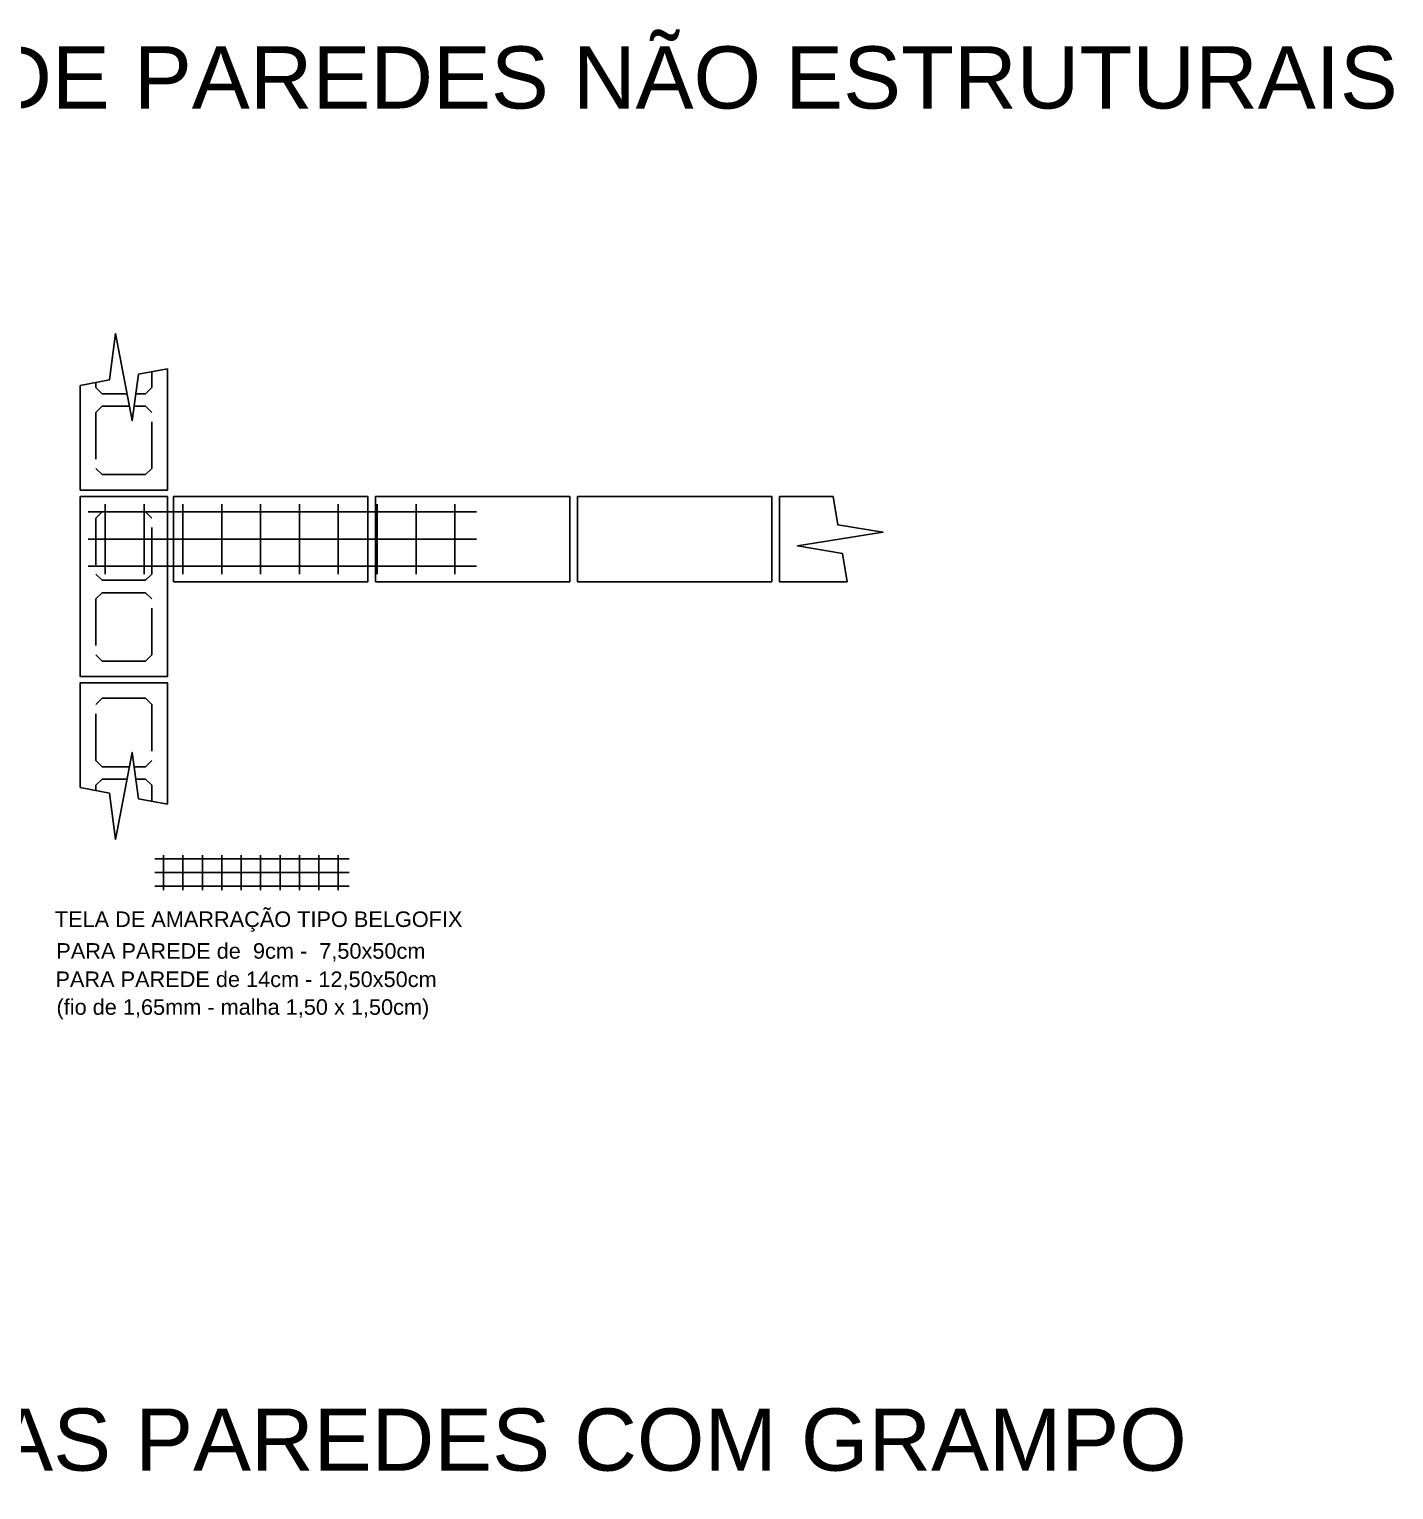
# Model space of a CAD drawing. Extents: x 0 to 119, y 0 to 84.
# Drawn here: x 42.68 to 51.46, y 29.46 to 38.86 of the extents above; entities that cross this region are included whole.
import ezdxf

# ---------------------------------------------------------------- set-up
doc = ezdxf.new("R2010")
doc.units = 0
doc.header["$MEASUREMENT"] = 0
doc.linetypes.add('ESTILO_TQS_0005', pattern=[0.4, 0.3, -0.1])
for name, color, linetype in [('12', 170, 'CONTINUOUS'), ('15', 12, 'CONTINUOUS'), ('22', 178, 'CONTINUOUS'), ('3', 7, 'CONTINUOUS'), ('32', 250, 'CONTINUOUS'), ('43', 7, 'CONTINUOUS'), ('9', 8, 'CONTINUOUS')]:
    doc.layers.add(name, color=color, linetype=linetype)
doc.styles.add('TQS_ARIAL', font='arial.ttf')

msp = doc.modelspace()

# ---------------------------------------------------------------- linework, layer by layer
at = {"layer": '12', "color": 170, "linetype": 'Continuous'}
for p, q in [((43.05514, 35.750287), (45.55514, 35.750287)), ((43.165518, 35.350287), (43.165518, 35.800287)), ((43.415518, 35.350287), (43.415518, 35.800287)), ((43.665518, 35.350287), (43.665518, 35.800287)), ((43.915518, 35.350287), (43.915518, 35.800287)), ((44.165518, 35.350287), (44.165518, 35.800287)), ((44.415518, 35.350287), (44.415518, 35.800287)), ((44.665518, 35.350287), (44.665518, 35.800287)), ((44.915518, 35.350287), (44.915518, 35.800287)), ((45.165518, 35.350287), (45.165518, 35.800287)), ((45.415518, 35.350287), (45.415518, 35.800287)), ((43.05514, 35.575287), (45.55514, 35.575287)), ((43.05514, 35.400287), (45.55514, 35.400287)), ((43.48532, 33.516154), (44.73532, 33.516154)), ((43.540509, 33.316154), (43.540509, 33.541154)), ((43.665509, 33.316154), (43.665509, 33.541154)), ((43.790509, 33.316154), (43.790509, 33.541154)), ((43.915509, 33.316154), (43.915509, 33.541154)), ((44.040509, 33.316154), (44.040509, 33.541154)), ((44.165509, 33.316154), (44.165509, 33.541154)), ((44.290509, 33.316154), (44.290509, 33.541154)), ((44.415509, 33.316154), (44.415509, 33.541154)), ((44.540509, 33.316154), (44.540509, 33.541154)), ((44.665509, 33.316154), (44.665509, 33.541154)), ((43.48532, 33.428654), (44.73532, 33.428654)), ((43.48532, 33.341154), (44.73532, 33.341154))]:
    msp.add_line(p, q, dxfattribs=at)
at = {"layer": '22', "color": 178, "linetype": 'ESTILO_TQS_0005'}
for points in [[(43.30589, 36.510287), (43.14514, 36.510288), (43.10514, 36.550288), (43.10514, 36.583834)], [(43.361729, 36.510287), (43.42514, 36.510287), (43.46514, 36.550287), (43.46514, 36.652938)], [(43.321246, 36.430287), (43.14514, 36.430288), (43.10514, 36.390288), (43.105139, 36.030288), (43.145139, 35.990288), (43.425139, 35.990287), (43.465139, 36.030287), (43.46514, 36.390287), (43.42514, 36.430287), (43.351099, 36.430287)], [(43.14514, 35.750287), (43.10514, 35.710287), (43.10514, 35.350287), (43.14514, 35.310287), (43.42514, 35.310287), (43.46514, 35.350287), (43.46514, 35.710287), (43.42514, 35.750287), (43.14514, 35.750287)], [(43.14514, 35.230287), (43.10514, 35.190287), (43.105139, 34.830287), (43.145139, 34.790287), (43.425139, 34.790287), (43.465139, 34.830287), (43.46514, 35.190287), (43.42514, 35.230287), (43.14514, 35.230287)], [(43.321246, 34.110287), (43.14514, 34.110287), (43.10514, 34.150287), (43.105139, 34.510287), (43.145139, 34.550287), (43.425139, 34.550287), (43.465139, 34.510287), (43.46514, 34.150287), (43.42514, 34.110287), (43.351099, 34.110287)], [(43.30589, 34.030287), (43.14514, 34.030287), (43.10514, 33.990287), (43.10514, 33.956741)], [(43.361729, 34.030287), (43.42514, 34.030287), (43.46514, 33.990287), (43.46514, 33.887637)]]:
    msp.add_lwpolyline(points, dxfattribs=at)
at = {"layer": '43', "linetype": 'Continuous'}
for p, q in [((47.850898, 35.850287), (47.50514, 35.850287)), ((47.50514, 35.850287), (47.50514, 35.300287)), ((47.50514, 35.300287), (47.939534, 35.300287))]:
    msp.add_line(p, q, dxfattribs=at)
for points in [[(44.85514, 35.300287), (44.85514, 35.850287), (43.60514, 35.850287), (43.60514, 35.300287), (44.85514, 35.300287)], [(46.15514, 35.300287), (46.15514, 35.850287), (44.90514, 35.850287), (44.90514, 35.300287), (46.15514, 35.300287)], [(47.45514, 35.300287), (47.45514, 35.850287), (46.20514, 35.850287), (46.20514, 35.300287), (47.45514, 35.300287)], [(47.850898, 35.850287), (47.880443, 35.666954), (48.170216, 35.619605), (47.620216, 35.530969), (47.909989, 35.48362), (47.939534, 35.300287), (47.50514, 35.300287), (47.50514, 35.850287), (47.850898, 35.850287)]]:
    msp.add_lwpolyline(points, dxfattribs=at)
at = {"layer": '9', "color": 8, "linetype": 'Continuous'}
for points in [[(43.00514, 36.564639), (43.191807, 36.60047), (43.231393, 36.898386), (43.338887, 36.338386), (43.378473, 36.636302), (43.56514, 36.672133)], [(43.56514, 36.672133), (43.565139, 35.890287), (43.005139, 35.890288), (43.00514, 36.564639)], [(43.00514, 35.850288), (43.005139, 34.690288), (43.565139, 34.690287), (43.56514, 35.850287), (43.00514, 35.850288)], [(43.56514, 33.868441), (43.565139, 34.650287), (43.005139, 34.650287), (43.00514, 33.975936)], [(43.00514, 33.975936), (43.191807, 33.940104), (43.231393, 33.642189), (43.338887, 34.202189), (43.378473, 33.904273), (43.56514, 33.868441)]]:
    msp.add_lwpolyline(points, dxfattribs=at)

# ---------------------------------------------------------------- texts
at = {"layer": '15', "color": 12, "linetype": 'Continuous', "style": 'TQS_ARIAL'}
msp.add_text('DETALHES DE AMARRAÇÃO DE PAREDES NÃO ESTRUTURAIS', height=0.4, dxfattribs=at).set_placement((34.625919, 38.347124))
at = {"layer": '3', "color": 7, "linetype": 'Continuous', "style": 'TQS_ARIAL'}
msp.add_text('DETALHE AMARRAÇÃO DAS PAREDES COM GRAMPO', height=0.4, dxfattribs=at).set_placement((35.565496, 29.578663))
at = {"layer": '32', "color": 250, "linetype": 'Continuous', "style": 'TQS_ARIAL'}
for s, p in [('TELA DE AMARRAÇÃO TIPO BELGOFIX', (42.840904, 33.078487)), ('PARA PAREDE de  9cm -  7,50x50cm', (42.85063, 32.874229)), ('PARA PAREDE de 14cm - 12,50x50cm', (42.845068, 32.6919)), ('(fio de 1,65mm - malha 1,50 x 1,50cm)', (42.851913, 32.513281))]:
    msp.add_text(s, height=0.1, dxfattribs=at).set_placement(p)

doc.saveas('drawing.dxf')
